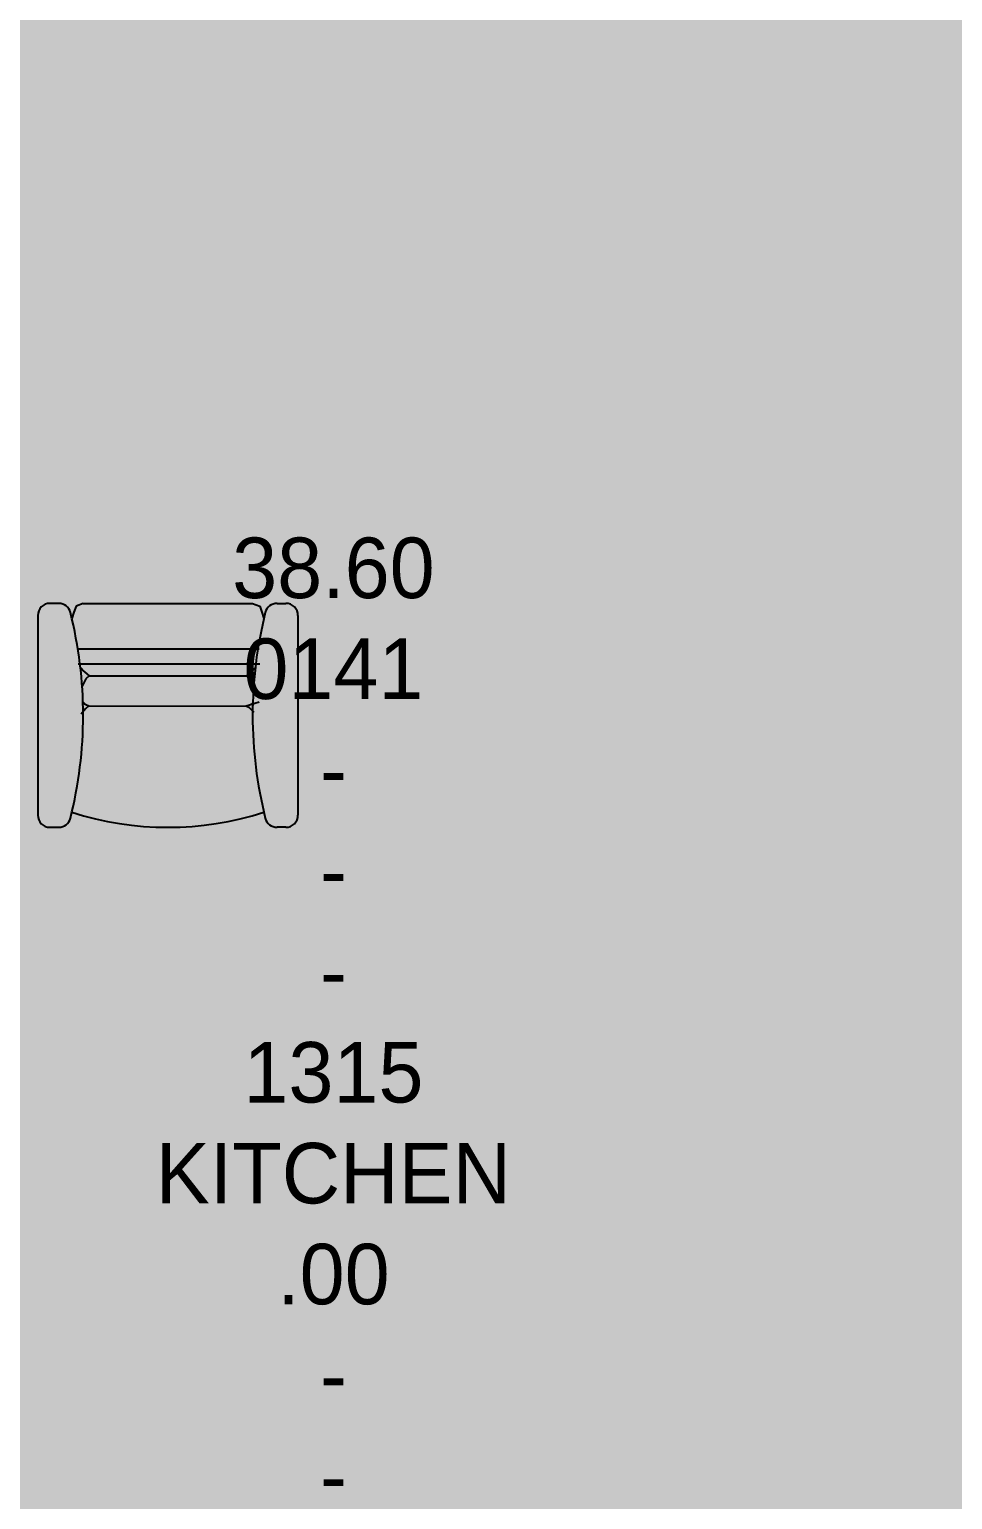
# Model space of a CAD drawing. Header units: millimetres. Extents: x -48614 to 110435, y -11020 to 74943.
# Drawn here: x -560 to 2491, y -8480 to -3621 of the extents above; entities that cross this region are included whole.
import ezdxf

# ---------------------------------------------------------------- set-up
doc = ezdxf.new("R2010")
doc.units = ezdxf.units.MM
for name, color, linetype in [('FURNITURE', 40, 'Continuous'), ('HL-TMP', 7, 'Continuous'), ('RM$TXT', 5, 'Continuous')]:
    doc.layers.add(name, color=color, linetype=linetype)

msp = doc.modelspace()

# ---------------------------------------------------------------- hatches: boundary and pattern name
at = {"layer": 'HL-TMP', "true_color": 0xff3366}
h = msp.add_hatch(color=230, dxfattribs=at)
h.paths.add_polyline_path([(38062.3, 45254.4), (38062.3, 45725.8), (36672.3, 45725.8), (36672.3, 44335.8), (38062.3, 44335.8)], flags=0)
h.paths.add_polyline_path([(38062.3, 36345.8), (38062.3, 36580.8), (33447.3, 36580.8), (33447.3, 33980.8), (33772.3, 33980.8), (33772.3, 33835.8), (38062.3, 33835.8)], flags=0)
h.paths.add_polyline_path([(3362.3, -3094.2), (2982.3, -3094.2), (2982.3, -2614.2), (542.3, -2614.2), (542.3, -3094.2), (-2472.7, -3094.2), (-2472.7, -9509), (3362.3, -9509), (3362.3, -4071.7)], flags=0)
h.paths.add_polyline_path([(-40167.7, 48725.8), (-37921.3, 48725.8), (-37921.3, 47107.7), (-38953.2, 47107.7), (-38953.2, 45835.8), (-40167.7, 45835.8)], flags=0)
h.paths.add_polyline_path([(-29402.6, 32930.8), (-32460.6, 32930.8), (-32460.6, 32830.8), (-32860.6, 32830.8), (-33143.4, 33113.7), (-33072.7, 33184.4), (-33874.2, 33985.9), (-33944.9, 33915.1), (-34227.7, 34198), (-34227.7, 34598), (-34127.7, 34598), (-34127.7, 36580.8), (-35302.7, 36580.8), (-35302.7, 33980.8), (-35227.7, 33980.8), (-35227.7, 33580.8), (-35302.7, 33580.8), (-35302.7, 30980.8), (-35227.7, 30980.8), (-35227.7, 30580.8), (-35302.7, 30580.8), (-35302.7, 27980.8), (-35227.7, 27980.8), (-35227.7, 27890.8), (-35212.7, 27890.8), (-31577.7, 27890.8), (-31577.7, 27890.8), (-30881, 27890.8), (-30259.6, 29197.9), (-29833.3, 30580.8), (-29857.6, 30580.8), (-29840.1, 30690.8), (-29634.9, 30690.8), (-29627.4, 30747.8), (-29473.9, 31709.9), (-29463.4, 31809.3)], flags=0)
h.paths.add_polyline_path([(22772.3, 56360.8), (21461.3, 56360.8), (21461.3, 57580.8), (18527.3, 57580.8), (18527.3, 54755.8), (22772.3, 54755.8)], flags=0)
h.paths.add_polyline_path([(9952.3, 57580.8), (6972.3, 57580.8), (6972.3, 54890.8), (7932.3, 54890.8), (9952.3, 54890.8)], flags=0)

# ---------------------------------------------------------------- linework, layer by layer
at = {"layer": 'FURNITURE', "linetype": 'Continuous'}
for p, q in [((-463.2, -5518), (-492.4, -5518)), ((-406, -5526.9), (-413.3, -5547.4)), ((-382.4, -5518), (-406, -5526.9)), ((-382.4, -5518), (177.6, -5518)), ((177.6, -5518), (201.3, -5526.9)), ((201.3, -5526.9), (208.6, -5547.4)), ((258.5, -5518), (287.6, -5518)), ((-532.4, -5558), (-532.4, -6218.1)), ((-413.3, -5547.4), (-419.6, -5568)), ((208.6, -5547.4), (214.9, -5568)), ((327.6, -5558), (327.6, -6218.1)), ((-399.9, -5668), (198.9, -5668)), ((-399.1, -5718), (201.9, -5718)), ((-391.5, -5729.5), (-380.6, -5742.3)), ((186.7, -5729.6), (175.9, -5742.5)), ((-391, -5733.5), (-362.4, -5757.7)), ((-373.3, -5767.9), (-385.8, -5791.2)), ((-362.4, -5757.7), (-373.3, -5767.9)), ((-362.4, -5757.7), (157.7, -5757.8)), ((175.9, -5742.5), (157.7, -5757.8)), ((157.7, -5757.8), (168.6, -5768.1)), ((168.6, -5768.1), (181.2, -5791.7)), ((-375, -5866.6), (-388.4, -5884)), ((-383, -5843.9), (-376.1, -5850.9)), ((-383, -5847.5), (-364.1, -5856.8)), ((-364.1, -5856.8), (-375, -5866.6)), ((-364.1, -5856.8), (156.6, -5858)), ((199.6, -5844.1), (156.6, -5858)), ((167.1, -5863.3), (156.6, -5858.1)), ((183.1, -5878.2), (167.1, -5863.3)), ((178.3, -5847.1), (170.2, -5853.6)), ((-492.4, -6258.1), (-463.2, -6258.1)), ((287.6, -6258.1), (258.5, -6258.1))]:
    msp.add_line(p, q, dxfattribs=at)
for centre, radius, start, end in [((-492.4, -5558), 40, 90, 180), ((-463.2, -5558), 40, 14.1049, 90), ((258.5, -5558), 40, 90, 165.8925), ((287.6, -5558), 40, 0, 90), ((-1776.4, -5888.1), 1394, 345.894, 14.106), ((1571.7, -5888.1), 1394, 165.894, 194.106), ((-492.4, -6218.1), 40, 180, 270), ((-102.4, -5226.7), 1031.3, 252.0863, 287.9141), ((287.6, -6218.1), 40, 270, 0), ((-463.2, -6218.1), 40, 270, 345.8951), ((258.5, -6218.1), 40, 194.1075, 270)]:
    msp.add_arc(centre, radius, start, end, dxfattribs=at)

# ---------------------------------------------------------------- texts
at = {"layer": 'RM$TXT', "insert": (444.8, -8501.2), "char_height": 200, "attachment_point": 8}
msp.add_mtext('38.60^M^J0141^M^J-^M^J-^M^J-^M^J1315^M^JKITCHEN^M^J.00^M^J-^M^J-^M^J', dxfattribs=at)

doc.saveas('drawing.dxf')
